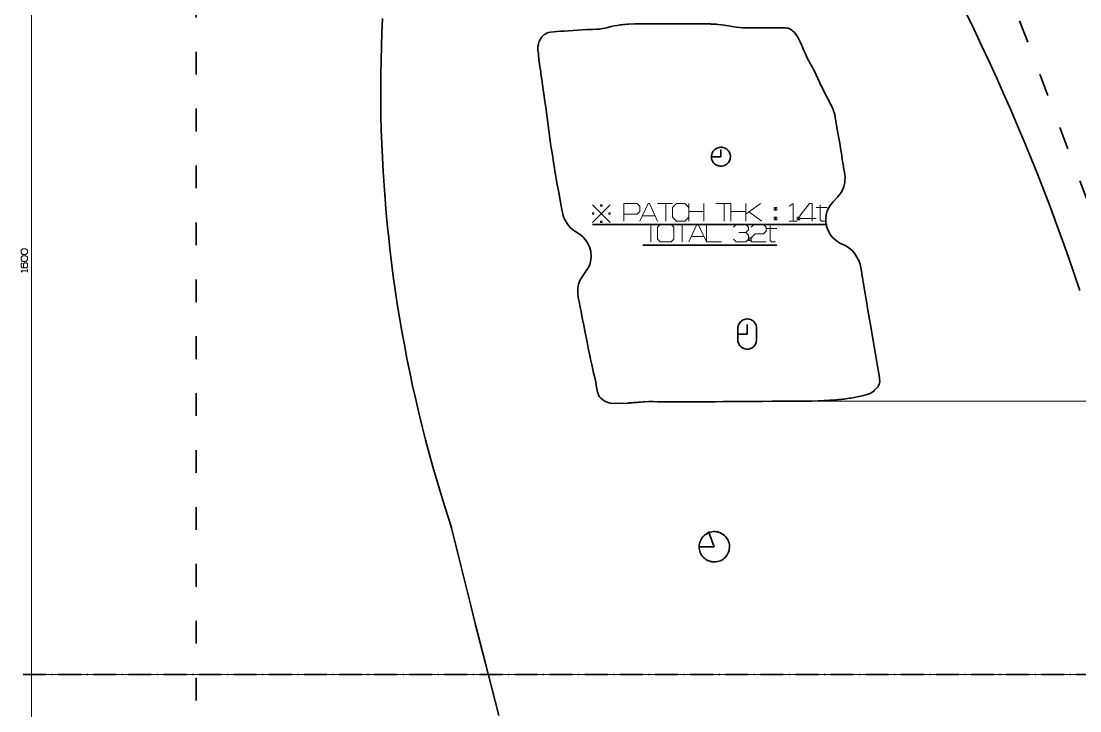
# Model space of a CAD drawing. Extents: x -1214 to 1704, y -782 to 1264.
# Drawn here: x -148 to 410, y 171 to 534 of the extents above; entities that cross this region are included whole.
import ezdxf

# ---------------------------------------------------------------- set-up
doc = ezdxf.new("R2010")
doc.units = 0
doc.linetypes.add('DASHDOT', pattern=[18.5, 12, -3, 0.5, -3])
doc.linetypes.add('DASHSPACE', pattern=[30, 12, -18])

msp = doc.modelspace()

# ---------------------------------------------------------------- linework, layer by layer
at = {"color": 5, "lineweight": 13}
msp.add_line((-142.04, -391.78), (-142.04, 1208.22), dxfattribs=at)
at = {"color": 5, "linetype": 'DASHSPACE', "lineweight": 35}
for p, q in [((-55.33, 1208.22), (-55.33, -391.78)), ((124.67, 1208.22), (514.67, 173.22))]:
    msp.add_line(p, q, dxfattribs=at)
at = {"color": 4, "lineweight": 35}
for p, q in [((42.87, 535.75), (42.53, 528.42)), ((350.46, 538.2), (354.53, 529.86)), ((42.53, 528.42), (42.27, 521.09)), ((354.53, 529.86), (358.52, 521.48)), ((42.27, 521.09), (42.08, 513.75)), ((358.52, 521.48), (362.45, 513.07)), ((42.08, 513.75), (41.96, 506.42)), ((362.45, 513.07), (366.31, 504.63)), ((41.96, 506.42), (41.91, 499.08)), ((366.31, 504.63), (370.1, 496.16)), ((41.91, 499.08), (41.94, 491.74)), ((41.94, 491.74), (42.05, 484.41)), ((370.1, 496.16), (373.83, 487.66)), ((373.83, 487.66), (377.49, 479.13)), ((42.05, 484.41), (42.22, 477.07)), ((42.22, 477.07), (42.47, 469.74)), ((377.49, 479.13), (381.07, 470.57)), ((42.47, 469.74), (42.79, 462.41)), ((381.07, 470.57), (384.59, 461.98)), ((216.16, 462.86), (216.2, 463.5)), ((216.2, 463.5), (216.32, 464.12)), ((216.32, 464.12), (216.52, 464.72)), ((216.52, 464.72), (216.8, 465.3)), ((216.8, 465.3), (217.14, 465.83)), ((217.14, 465.83), (217.55, 466.32)), ((217.55, 466.32), (218.01, 466.75)), ((218.01, 466.75), (218.53, 467.11)), ((218.53, 467.11), (219.09, 467.41)), ((219.09, 467.41), (219.68, 467.64)), ((219.68, 467.64), (220.3, 467.79)), ((220.3, 467.79), (220.93, 467.86)), ((220.93, 467.86), (221.56, 467.85)), ((221.16, 466.76), (221.16, 462.86)), ((221.56, 467.85), (222.19, 467.76)), ((222.19, 467.76), (222.8, 467.59)), ((222.8, 467.59), (223.39, 467.34)), ((223.39, 467.34), (223.94, 467.02)), ((223.94, 467.02), (224.44, 466.64)), ((224.44, 466.64), (224.89, 466.19)), ((224.89, 466.19), (225.29, 465.69)), ((225.29, 465.69), (225.61, 465.15)), ((225.61, 465.15), (225.86, 464.57)), ((225.86, 464.57), (226.04, 463.96)), ((226.04, 463.96), (226.14, 463.33)), ((226.14, 463.33), (226.16, 462.7)), ((42.79, 462.41), (43.19, 455.09)), ((217.16, 462.86), (216.16, 462.86)), ((216.17, 462.56), (216.16, 462.86)), ((216.16, 462.86), (217.16, 462.86)), ((216.25, 461.93), (216.17, 462.56)), ((216.41, 461.32), (216.25, 461.93)), ((216.64, 460.73), (216.41, 461.32)), ((216.95, 460.17), (216.64, 460.73)), ((217.32, 459.66), (216.95, 460.17)), ((221.16, 462.86), (217.16, 462.86)), ((217.76, 459.2), (217.32, 459.66)), ((218.25, 458.8), (217.76, 459.2)), ((218.79, 458.46), (218.25, 458.8)), ((219.37, 458.2), (218.79, 458.46)), ((219.97, 458.01), (219.37, 458.2)), ((220.6, 457.9), (219.97, 458.01)), ((221.23, 457.86), (220.6, 457.9)), ((221.86, 457.91), (221.23, 457.86)), ((222.49, 458.04), (221.86, 457.91)), ((223.09, 458.25), (222.49, 458.04)), ((223.65, 458.53), (223.09, 458.25)), ((224.18, 458.88), (223.65, 458.53)), ((224.66, 459.29), (224.18, 458.88)), ((225.09, 459.77), (224.66, 459.29)), ((225.45, 460.29), (225.09, 459.77)), ((225.74, 460.85), (225.45, 460.29)), ((225.96, 461.45), (225.74, 460.85)), ((226.1, 462.07), (225.96, 461.45)), ((226.16, 462.7), (226.1, 462.07)), ((384.59, 461.98), (388.05, 453.36)), ((43.19, 455.09), (43.66, 447.76)), ((388.05, 453.36), (391.43, 444.72)), ((43.66, 447.76), (44.2, 440.45)), ((391.43, 444.72), (394.74, 436.05)), ((44.2, 440.45), (44.81, 433.14)), ((394.74, 436.05), (397.98, 427.35)), ((44.81, 433.14), (45.5, 425.83)), ((45.5, 425.83), (45.92, 421.78)), ((397.98, 427.35), (401.16, 418.63)), ((45.92, 421.78), (46.72, 414.49)), ((401.16, 418.63), (404.26, 409.88)), ((46.72, 414.49), (47.59, 407.2)), ((47.59, 407.2), (48.54, 399.93)), ((404.26, 409.88), (407.3, 401.11)), ((48.54, 399.93), (49.56, 392.66)), ((407.3, 401.11), (410.26, 392.31)), ((49.56, 392.66), (50.65, 385.41)), ((50.65, 385.41), (51.82, 378.16)), ((51.82, 378.16), (53.06, 370.93)), ((230.22, 373.64), (230.42, 374.24)), ((230.42, 374.24), (230.69, 374.8)), ((230.69, 374.8), (231.03, 375.33)), ((231.03, 375.33), (231.43, 375.81)), ((231.43, 375.81), (231.89, 376.24)), ((231.89, 376.24), (232.4, 376.6)), ((232.4, 376.6), (232.96, 376.9)), ((232.96, 376.9), (233.55, 377.12)), ((233.55, 377.12), (234.16, 377.27)), ((234.16, 377.27), (234.78, 377.34)), ((234.78, 377.34), (235.01, 377.35)), ((235.01, 377.35), (235.64, 377.31)), ((235.01, 374.4), (235.01, 369.4)), ((235.64, 377.31), (236.26, 377.19)), ((236.26, 377.19), (236.85, 376.99)), ((236.85, 376.99), (237.42, 376.72)), ((237.42, 376.72), (237.95, 376.38)), ((237.95, 376.38), (238.43, 375.98)), ((238.43, 375.98), (238.86, 375.51)), ((238.86, 375.51), (239.22, 375)), ((239.22, 375), (239.52, 374.45)), ((239.52, 374.45), (239.74, 373.86)), ((239.74, 373.86), (239.89, 373.25)), ((53.06, 370.93), (54.37, 363.71)), ((230.06, 372.4), (230.1, 373.02)), ((230.06, 369.4), (230.06, 372.4)), ((231.06, 369.4), (230.06, 369.4)), ((230.06, 366.4), (230.06, 369.4)), ((230.06, 369.4), (231.06, 369.4)), ((230.1, 373.02), (230.22, 373.64)), ((235.01, 369.4), (231.06, 369.4)), ((239.89, 373.25), (239.96, 372.63)), ((239.96, 372.63), (239.96, 372.4)), ((239.96, 372.4), (239.96, 366.4)), ((54.37, 363.71), (55.75, 356.51)), ((230.07, 366.16), (230.06, 366.4)), ((230.14, 365.54), (230.07, 366.16)), ((230.28, 364.93), (230.14, 365.54)), ((230.51, 364.34), (230.28, 364.93)), ((230.8, 363.79), (230.51, 364.34)), ((231.17, 363.28), (230.8, 363.79)), ((231.59, 362.81), (231.17, 363.28)), ((232.08, 362.41), (231.59, 362.81)), ((238.59, 362.98), (238.13, 362.55)), ((239, 363.46), (238.59, 362.98)), ((239.34, 363.99), (239, 363.46)), ((239.61, 364.55), (239.34, 363.99)), ((239.8, 365.15), (239.61, 364.55)), ((239.92, 365.77), (239.8, 365.15)), ((239.96, 366.4), (239.92, 365.77)), ((232.6, 362.07), (232.08, 362.41)), ((233.17, 361.8), (232.6, 362.07)), ((233.77, 361.6), (233.17, 361.8)), ((234.39, 361.48), (233.77, 361.6)), ((235.01, 361.45), (234.39, 361.48)), ((235.24, 361.45), (235.01, 361.45)), ((235.87, 361.52), (235.24, 361.45)), ((236.48, 361.67), (235.87, 361.52)), ((237.07, 361.89), (236.48, 361.67)), ((237.62, 362.19), (237.07, 361.89)), ((238.13, 362.55), (237.62, 362.19)), ((55.75, 356.51), (57.2, 349.32)), ((57.2, 349.32), (58.73, 342.14)), ((58.73, 342.14), (60.32, 334.98)), ((60.32, 334.98), (61.99, 327.84)), ((61.99, 327.84), (63.73, 320.71)), ((63.73, 320.71), (65.54, 313.6)), ((65.54, 313.6), (67.43, 306.51)), ((67.43, 306.51), (69.38, 299.44)), ((69.38, 299.44), (71.4, 292.39)), ((71.4, 292.39), (73.5, 285.35)), ((73.5, 285.35), (75.66, 278.34)), ((75.66, 278.34), (77.9, 271.36)), ((77.9, 271.36), (79.23, 267.32)), ((79.23, 267.32), (84.26, 246.79)), ((211.07, 261.8), (211.56, 262.44)), ((211.56, 262.44), (212.1, 263.02)), ((212.1, 263.02), (212.7, 263.55)), ((212.7, 263.55), (213.35, 264.01)), ((213.35, 264.01), (214.05, 264.41)), ((214.05, 264.41), (214.78, 264.74)), ((214.68, 265.28), (217.68, 257.28)), ((214.78, 264.74), (215.54, 264.99)), ((215.54, 264.99), (216.32, 265.17)), ((216.32, 265.17), (217.11, 265.26)), ((217.11, 265.26), (217.91, 265.28)), ((217.91, 265.28), (218.71, 265.22)), ((218.71, 265.22), (219.49, 265.07)), ((219.49, 265.07), (220.26, 264.85)), ((220.26, 264.85), (221.01, 264.56)), ((221.01, 264.56), (221.71, 264.19)), ((221.71, 264.19), (222.38, 263.75)), ((222.38, 263.75), (223.01, 263.25)), ((223.01, 263.25), (223.58, 262.69)), ((223.58, 262.69), (224.09, 262.07)), ((209.68, 257.28), (209.72, 258.08)), ((210.68, 257.28), (209.68, 257.28)), ((209.7, 256.62), (209.68, 257.28)), ((209.68, 257.28), (210.68, 257.28)), ((209.81, 255.82), (209.7, 256.62)), ((209.72, 258.08), (209.84, 258.87)), ((209.84, 258.87), (210.03, 259.65)), ((210.03, 259.65), (210.31, 260.4)), ((210.31, 260.4), (210.66, 261.12)), ((210.66, 261.12), (211.07, 261.8)), ((217.68, 257.28), (210.68, 257.28)), ((224.09, 262.07), (224.53, 261.41)), ((224.53, 261.41), (224.91, 260.7)), ((224.91, 260.7), (225.21, 259.96)), ((225.21, 259.96), (225.44, 259.2)), ((225.44, 259.2), (225.6, 258.41)), ((225.66, 256.82), (225.58, 256.02)), ((225.6, 258.41), (225.67, 257.61)), ((225.67, 257.61), (225.66, 256.82)), ((209.99, 255.05), (209.81, 255.82)), ((210.26, 254.29), (209.99, 255.05)), ((210.59, 253.57), (210.26, 254.29)), ((211, 252.88), (210.59, 253.57)), ((211.47, 252.23), (211, 252.88)), ((212.01, 251.64), (211.47, 252.23)), ((212.6, 251.1), (212.01, 251.64)), ((213.24, 250.62), (212.6, 251.1)), ((222.91, 251.23), (222.27, 250.74)), ((223.48, 251.78), (222.91, 251.23)), ((224, 252.39), (223.48, 251.78)), ((224.46, 253.04), (224, 252.39)), ((224.85, 253.74), (224.46, 253.04)), ((225.17, 254.48), (224.85, 253.74)), ((225.41, 255.24), (225.17, 254.48)), ((225.58, 256.02), (225.41, 255.24)), ((84.26, 246.79), (89.36, 226.28)), ((213.93, 250.21), (213.24, 250.62)), ((214.65, 249.88), (213.93, 250.21)), ((215.41, 249.61), (214.65, 249.88)), ((216.18, 249.42), (215.41, 249.61)), ((216.98, 249.31), (216.18, 249.42)), ((217.78, 249.28), (216.98, 249.31)), ((218.57, 249.33), (217.78, 249.28)), ((219.36, 249.46), (218.57, 249.33)), ((220.13, 249.67), (219.36, 249.46)), ((220.88, 249.95), (220.13, 249.67)), ((221.6, 250.31), (220.88, 249.95)), ((222.27, 250.74), (221.6, 250.31)), ((89.36, 226.28), (91.73, 216.87)), ((91.73, 216.87), (96.91, 196.38)), ((96.91, 196.38), (102.17, 175.91)), ((102.17, 175.91), (104.11, 168.4))]:
    msp.add_line(p, q, dxfattribs=at)
at = {"color": 7, "lineweight": 35}
for p, q in [((138.47, 529.12), (150.66, 529.93)), ((150.66, 529.93), (153.51, 529.99)), ((153.51, 529.99), (155.54, 530.08)), ((168.98, 532.44), (169.87, 532.54)), ((169.87, 532.54), (170.78, 532.64)), ((170.78, 532.64), (171.68, 532.69)), ((171.68, 532.69), (172.59, 532.74)), ((172.59, 532.74), (175.59, 532.83)), ((175.59, 532.83), (178.61, 532.86)), ((178.61, 532.86), (182.57, 532.88)), ((182.57, 532.88), (184.47, 532.89)), ((184.47, 532.89), (187.32, 532.9)), ((187.32, 532.9), (190.85, 532.9)), ((190.85, 532.9), (196.25, 532.9)), ((196.25, 532.9), (202.6, 532.89)), ((202.6, 532.89), (208.51, 532.88)), ((208.51, 532.88), (210.51, 532.87)), ((210.51, 532.87), (213.29, 532.85)), ((213.29, 532.85), (215.73, 532.83)), ((215.73, 532.83), (216.09, 532.82)), ((216.09, 532.82), (217.03, 532.77)), ((217.03, 532.77), (217.97, 532.71)), ((217.97, 532.71), (218.89, 532.66)), ((218.89, 532.66), (219.49, 532.62)), ((231.16, 530.92), (232.55, 530.8)), ((232.55, 530.8), (235.15, 530.77)), ((235.15, 530.77), (235.2, 530.77)), ((237.79, 530.74), (237.91, 530.74)), ((237.91, 530.74), (239.59, 530.77)), ((239.59, 530.77), (240.49, 530.79)), ((240.49, 530.79), (241.25, 530.8)), ((252.4, 530.82), (252.96, 530.82)), ((254.35, 530.84), (255.19, 530.76)), ((255.19, 530.76), (256.02, 530.65)), ((128.05, 527.24), (128.16, 527.32)), ((128.16, 527.32), (129.18, 527.9)), ((129.18, 527.9), (129.21, 527.91)), ((129.21, 527.91), (130.36, 528.33)), ((130.36, 528.33), (131.54, 528.59)), ((136.72, 529.03), (137.44, 529.07)), ((137.44, 529.07), (138.47, 529.12)), ((261.6, 525.9), (261.83, 525.49)), ((261.83, 525.49), (262.05, 525.1)), ((262.05, 525.1), (262.97, 523.48)), ((124.96, 517.21), (124.75, 518.8)), ((262.97, 523.48), (263.75, 521.56)), ((263.75, 521.56), (264.02, 520.87)), ((264.02, 520.87), (264.07, 520.76)), ((264.07, 520.76), (264.69, 519.14)), ((264.69, 519.14), (265.47, 517.49)), ((125.07, 516.42), (124.96, 517.21)), ((125.29, 514.47), (125.07, 516.42)), ((125.64, 511.57), (125.29, 514.47)), ((265.47, 517.49), (265.49, 517.45)), ((265.49, 517.45), (266.99, 514.2)), ((266.99, 514.2), (267.46, 513.35)), ((126.19, 507.59), (125.64, 511.57)), ((270.21, 508.26), (273.28, 501.74)), ((126.33, 506.6), (126.19, 507.59)), ((126.75, 503.63), (126.33, 506.6)), ((127.16, 500.76), (126.75, 503.63)), ((127.71, 496.95), (127.16, 500.76)), ((127.98, 495.03), (127.71, 496.95)), ((273.28, 501.74), (273.31, 501.68)), ((273.31, 501.68), (273.7, 500.84)), ((273.7, 500.84), (273.75, 500.75)), ((273.75, 500.75), (274.18, 499.82)), ((128.26, 493.01), (127.98, 495.03)), ((128.82, 488.98), (128.26, 493.01)), ((277.21, 493.94), (277.63, 493.13)), ((277.63, 493.13), (278.42, 491.6)), ((278.42, 491.6), (278.44, 491.57)), ((129.36, 484.89), (128.82, 488.98)), ((280.83, 486.17), (281.26, 484.23)), ((129.9, 480.78), (129.36, 484.89)), ((130.45, 476.61), (129.9, 480.78)), ((281.26, 484.23), (281.41, 483.56)), ((281.41, 483.56), (281.56, 482.63)), ((281.56, 482.63), (281.71, 481.7)), ((281.71, 481.7), (282.09, 479.34)), ((131.02, 472.41), (130.45, 476.61)), ((282.09, 479.34), (282.38, 477.38)), ((282.38, 477.38), (282.68, 475.42)), ((282.68, 475.42), (283.21, 472.71)), ((131.6, 468.53), (131.02, 472.41)), ((283.21, 472.71), (283.76, 470.01)), ((283.76, 470.01), (284.35, 466.4)), ((131.74, 467.59), (131.6, 468.53)), ((132.33, 463.81), (131.74, 467.59)), ((132.93, 460.03), (132.33, 463.81)), ((284.35, 466.4), (284.65, 464.59)), ((284.65, 464.59), (284.8, 463.69)), ((284.8, 463.69), (284.92, 462.88)), ((134.24, 452.25), (132.93, 460.03)), ((284.92, 462.88), (285.29, 460.44)), ((285.29, 460.44), (285.42, 459.65)), ((285.42, 459.65), (285.68, 458.05)), ((285.68, 458.05), (285.82, 457.26)), ((134.42, 451.25), (134.24, 452.25)), ((285.82, 457.26), (285.98, 456.37)), ((285.98, 456.37), (286.15, 455.49)), ((286.15, 455.49), (286.32, 454.61)), ((286.32, 454.61), (286.42, 453.69)), ((286.42, 453.69), (286.57, 452.33)), ((286.62, 451.86), (286.46, 450.18)), ((286.57, 452.33), (286.62, 451.86)), ((134.94, 448.27), (134.42, 451.25)), ((135.4, 445.73), (134.94, 448.27)), ((285.95, 447.21), (285.18, 445.17)), ((286.38, 449.33), (285.95, 447.21)), ((286.46, 450.18), (286.38, 449.33)), ((135.72, 444), (135.4, 445.73)), ((137.19, 436.01), (135.72, 444)), ((282.64, 441.47), (280.83, 439.68)), ((284.05, 443.3), (282.64, 441.47)), ((284.43, 443.93), (284.05, 443.3)), ((285.18, 445.17), (284.43, 443.93)), ((137.37, 435), (137.19, 436.01)), ((277.6, 435.28), (277.03, 433.74)), ((278.07, 436.09), (277.6, 435.28)), ((279.03, 437.71), (278.07, 436.09)), ((280.24, 439.02), (279.03, 437.71)), ((280.83, 439.68), (280.24, 439.02)), ((137.72, 433.39), (137.37, 435)), ((137.9, 432.58), (137.72, 433.39)), ((138.09, 431.78), (137.9, 432.58)), ((138.94, 429.6), (138.09, 431.78)), ((140.42, 427.22), (138.94, 429.6)), ((276.64, 432.16), (276.43, 429.94)), ((276.43, 429.94), (276.5, 428.05)), ((277.03, 433.74), (276.64, 432.16)), ((141.07, 426.4), (140.42, 427.22)), ((141.74, 425.59), (141.07, 426.4)), ((142.96, 424.56), (141.74, 425.59)), ((143.57, 424.04), (142.96, 424.56)), ((145, 423.09), (143.57, 424.04)), ((153.51, 427.22), (277.08, 427.22)), ((276.5, 428.05), (276.86, 426.1)), ((276.86, 426.1), (277.47, 424.42)), ((277.47, 424.42), (277.78, 423.79)), ((145.65, 422.68), (145, 423.09)), ((146.3, 422.27), (145.65, 422.68)), ((146.95, 421.87), (146.3, 422.27)), ((148.48, 420.65), (146.95, 421.87)), ((149.67, 419.3), (148.48, 420.65)), ((150.94, 417.51), (149.67, 419.3)), ((277.78, 423.79), (278.39, 422.51)), ((278.39, 422.51), (278.8, 421.85)), ((278.8, 421.85), (279.21, 421.21)), ((279.21, 421.21), (280.2, 420.05)), ((280.2, 420.05), (281.93, 418.69)), ((281.93, 418.69), (283.87, 417.29)), ((151.28, 416.81), (150.94, 417.51)), ((151.98, 415.41), (151.28, 416.81)), ((152.64, 412.95), (151.98, 415.41)), ((152.76, 410.48), (152.64, 412.95)), ((179.94, 416.22), (250.65, 416.22)), ((283.87, 417.29), (286.21, 416.19)), ((286.21, 416.19), (287.8, 415.33)), ((287.8, 415.33), (289.17, 414.36)), ((289.17, 414.36), (290.45, 413.26)), ((290.45, 413.26), (291.54, 412)), ((152.04, 406.08), (152.69, 408.57)), ((152.69, 408.57), (152.76, 410.48)), ((291.54, 412), (292.92, 409.55)), ((292.92, 409.55), (293.94, 407.81)), ((293.94, 407.81), (294.2, 407.17)), ((148.66, 400.66), (149.87, 402.19)), ((149.87, 402.19), (150.74, 403.42)), ((150.74, 403.42), (151.49, 404.77)), ((151.49, 404.77), (152.04, 406.08)), ((294.2, 407.17), (294.45, 406.17)), ((294.45, 406.17), (294.7, 405.16)), ((294.7, 405.16), (295.15, 402.64)), ((295.15, 402.64), (295.62, 399.91)), ((146.19, 395.63), (146.88, 397.57)), ((146.88, 397.57), (147.63, 399.09)), ((147.63, 399.09), (148.66, 400.66)), ((295.62, 399.91), (295.78, 399.01)), ((295.78, 399.01), (295.96, 397.97)), ((295.96, 397.97), (296.52, 394.84)), ((145.73, 391.5), (145.82, 393.56)), ((146, 388.74), (145.73, 391.5)), ((145.82, 393.56), (146.19, 395.63)), ((296.52, 394.84), (296.87, 392.79)), ((296.87, 392.79), (297.22, 390.74)), ((297.22, 390.74), (297.75, 387.67)), ((146.46, 386.53), (146, 388.74)), ((146.84, 384.49), (146.46, 386.53)), ((297.75, 387.67), (297.99, 385.85)), ((297.99, 385.85), (298.25, 384.03)), ((147.49, 381.1), (146.84, 384.49)), ((148.25, 377.15), (147.49, 381.1)), ((298.25, 384.03), (299.43, 377.07)), ((148.84, 374.1), (148.25, 377.15)), ((149.43, 371.11), (148.84, 374.1)), ((299.43, 377.07), (299.92, 374.23)), ((299.92, 374.23), (301.34, 365.98)), ((150.64, 365.06), (149.43, 371.11)), ((151.28, 361.97), (150.64, 365.06)), ((301.34, 365.98), (301.84, 362.92)), ((301.84, 362.92), (302.35, 359.86)), ((152.09, 358.05), (151.28, 361.97)), ((152.49, 356.19), (152.09, 358.05)), ((302.35, 359.86), (302.53, 358.85)), ((302.53, 358.85), (303.47, 353.6)), ((153.09, 353.4), (152.49, 356.19)), ((153.89, 349.83), (153.09, 353.4)), ((303.47, 353.6), (303.64, 352.56)), ((303.64, 352.56), (303.81, 351.53)), ((303.81, 351.53), (304.16, 349.47)), ((154.08, 348.98), (153.89, 349.83)), ((154.48, 347.27), (154.08, 348.98)), ((155.23, 344.04), (154.48, 347.27)), ((304.16, 349.47), (304.73, 346.49)), ((304.73, 346.49), (304.77, 345.76)), ((155.38, 342.76), (155.23, 344.04)), ((155.55, 341.36), (155.38, 342.76)), ((156.17, 338.72), (155.55, 341.36)), ((303.84, 341.59), (302.08, 339.75)), ((304.22, 342.21), (303.84, 341.59)), ((304.52, 342.89), (304.22, 342.21)), ((304.84, 344.31), (304.52, 342.89)), ((304.77, 345.76), (304.84, 344.31)), ((156.45, 337.99), (156.17, 338.72)), ((156.73, 337.27), (156.45, 337.99)), ((157.24, 336.36), (156.73, 337.27)), ((157.88, 335.54), (157.24, 336.36)), ((158.89, 334.74), (157.88, 335.54)), ((160.02, 334.07), (158.89, 334.74)), ((281.74, 334.76), (269.26, 334.09)), ((282.47, 334.79), (281.74, 334.76)), ((283.13, 334.84), (282.47, 334.79)), ((284.47, 334.95), (283.13, 334.84)), ((285.14, 335.01), (284.47, 334.95)), ((286.04, 335.11), (285.14, 335.01)), ((286.96, 335.23), (286.04, 335.11)), ((287.89, 335.37), (286.96, 335.23)), ((288.8, 335.53), (287.89, 335.37)), ((289.63, 335.68), (288.8, 335.53)), ((290.46, 335.84), (289.63, 335.68)), ((293.77, 336.48), (290.46, 335.84)), ((295.64, 336.86), (293.77, 336.48)), ((297.72, 337.4), (295.64, 336.86)), ((299.73, 338.13), (297.72, 337.4)), ((300.89, 338.75), (299.73, 338.13)), ((301.24, 339), (300.89, 338.75)), ((301.66, 339.37), (301.24, 339)), ((302.08, 339.75), (301.66, 339.37)), ((161.67, 333.28), (160.02, 334.07)), ((162.27, 333.13), (161.67, 333.28)), ((162.87, 332.98), (162.27, 333.13)), ((164.1, 332.86), (162.87, 332.98)), ((172.2, 333.06), (164.1, 332.86)), ((172.56, 333.09), (172.2, 333.06)), ((174.39, 333.18), (172.56, 333.09)), ((175.31, 333.25), (174.39, 333.18)), ((177, 333.37), (175.31, 333.25)), ((177.86, 333.44), (177, 333.37)), ((178.71, 333.51), (177.86, 333.44)), ((180.2, 333.61), (178.71, 333.51)), ((180.97, 333.68), (180.2, 333.61)), ((183.21, 333.78), (180.97, 333.68)), ((184.73, 333.77), (183.21, 333.78)), ((185.51, 333.77), (184.73, 333.77)), ((187.8, 333.74), (185.51, 333.77)), ((188.83, 333.73), (187.8, 333.74)), ((189.86, 333.73), (188.83, 333.73)), ((195.05, 333.72), (189.86, 333.73)), ((198.16, 333.72), (195.05, 333.72)), ((205.4, 333.72), (198.16, 333.72)), ((210.7, 333.73), (205.4, 333.72)), ((214.95, 333.74), (210.7, 333.73)), ((218.12, 333.75), (214.95, 333.74)), ((222.36, 333.77), (218.12, 333.75)), ((224.48, 333.77), (222.36, 333.77)), ((227.67, 333.79), (224.48, 333.77)), ((229.69, 333.8), (227.67, 333.79)), ((234.77, 333.85), (229.69, 333.8)), ((239.85, 333.9), (234.77, 333.85)), ((242.91, 333.94), (239.85, 333.9)), ((248.1, 333.98), (242.91, 333.94)), ((260.58, 334.03), (248.1, 333.98)), ((263.67, 334.09), (260.58, 334.03)), ((269.26, 334.09), (263.67, 334.09))]:
    msp.add_line(p, q, dxfattribs=at)
at = {"color": 7, "lineweight": 13}
for p, q in [((262.58, 334.03), (510.94, 334.03)), ((-144.49, 189.98), (510.94, 189.98))]:
    msp.add_line(p, q, dxfattribs=at)
at = {"color": 7, "linetype": 'DASHDOT', "lineweight": 35}
msp.add_line((-146.49, 189.98), (583.51, 189.98), dxfattribs=at)
at = {"color": 7, "lineweight": 35}
for points in [[(155.54, 530.08), (157.09, 530.18), (157.86, 530.26), (159.01, 530.43), (160.16, 530.66), (161.62, 531), (163.35, 531.43), (164.95, 531.79), (166.55, 532.1), (167.98, 532.32), (168.98, 532.44)], [(219.49, 532.62), (221.44, 532.43), (222.74, 532.25), (225.33, 531.8), (227.92, 531.35), (229.21, 531.15), (231.16, 530.92)], [(242.96, 530.82), (249.25, 530.85), (252.4, 530.82)], [(256.02, 530.65), (256.45, 530.57), (256.88, 530.45), (257.34, 530.26), (257.79, 530.04), (258.58, 529.53), (259.1, 529.1), (259.87, 528.33), (260.57, 527.48), (261.19, 526.59), (261.6, 525.9)], [(124.75, 518.8), (124.68, 519.91), (124.76, 521.03), (124.95, 522.14), (125.27, 523.22), (125.71, 524.27), (126.27, 525.27), (126.79, 525.99), (127.39, 526.65), (128.05, 527.24)], [(131.54, 528.59), (134.78, 528.87), (136.72, 529.03)], [(274.18, 499.82), (276.6, 495.13), (277.21, 493.94)]]:
    msp.add_lwpolyline(points, dxfattribs=at)
at = {"color": 7, "lineweight": 13}
for points in [[(153.51, 437.51), (162.79, 428.22)], [(162.79, 437.51), (153.51, 428.22)], [(169.94, 428.94), (169.94, 438.22), (177.08, 438.22), (178.51, 436.79), (178.51, 433.94), (177.08, 432.51), (169.94, 432.51)], [(178.51, 428.94), (182.79, 438.22), (183.51, 438.22), (187.79, 428.94)], [(187.79, 438.22), (195.65, 438.22)], [(192.08, 438.22), (192.08, 428.94)], [(204.22, 436.08), (202.08, 438.22), (197.79, 438.22), (195.65, 436.08), (195.65, 431.08), (197.79, 428.94), (202.08, 428.94), (204.22, 431.08)], [(204.22, 438.22), (204.22, 428.94)], [(212.08, 438.22), (212.08, 428.94)], [(218.51, 438.22), (226.37, 438.22)], [(222.79, 438.22), (222.79, 428.94)], [(226.37, 438.22), (226.37, 428.94)], [(234.22, 438.22), (234.22, 428.94)], [(234.22, 438.22), (234.22, 428.94)], [(242.08, 438.22), (234.22, 432.51)], [(249.94, 436.08), (249.94, 434.65)], [(257.08, 436.79), (259.22, 438.22)], [(259.22, 438.22), (259.22, 428.94)], [(269.22, 428.94), (269.22, 438.22), (267.79, 438.22), (262.79, 431.79), (262.79, 430.36), (271.37, 430.36)], [(271.37, 436.08), (277.08, 436.08)], [(273.51, 437.51), (273.51, 429.65), (274.22, 428.94), (276.37, 428.94)], [(179.94, 431.79), (186.37, 431.79)], [(204.22, 433.94), (212.08, 433.94)], [(226.37, 433.94), (234.22, 433.94)], [(235.65, 433.94), (242.79, 428.94)], [(249.94, 431.08), (249.94, 429.65)], [(262.08, 431.08), (262.08, 429.65)], [(179.94, 427.22), (187.79, 427.22)], [(184.22, 427.22), (184.22, 417.94)], [(196.37, 427.22), (204.22, 427.22)], [(200.65, 427.22), (200.65, 417.94)], [(204.22, 417.94), (208.51, 427.22), (209.22, 427.22), (213.51, 417.94)], [(213.51, 427.22), (213.51, 417.94), (221.37, 417.94)], [(227.79, 425.79), (229.22, 427.22), (234.22, 427.22), (235.65, 425.79), (235.65, 424.36), (234.22, 422.94), (230.65, 422.94), (234.22, 422.94), (235.65, 421.51), (235.65, 419.36), (234.22, 417.94), (229.22, 417.94), (227.79, 419.36)], [(237.08, 425.79), (238.51, 427.22), (243.51, 427.22), (244.94, 425.79), (244.94, 423.65), (243.51, 422.22), (239.22, 422.22), (237.08, 420.08), (237.08, 417.94), (244.94, 417.94)], [(244.94, 425.08), (250.65, 425.08)], [(247.08, 426.51), (247.08, 418.65), (247.79, 417.94), (249.94, 417.94)], [(257.08, 428.94), (261.37, 428.94)], [(205.65, 420.79), (212.08, 420.79)], [(236.37, 420.08), (236.37, 418.65)]]:
    msp.add_lwpolyline(points, dxfattribs=at)
for points in [[(157.79, 437.51), (158.51, 437.51), (158.51, 436.79), (157.79, 436.79)], [(249.22, 436.08), (250.65, 436.08), (250.65, 434.65), (249.22, 434.65)], [(153.51, 433.22), (154.22, 433.22), (154.22, 432.51), (153.51, 432.51)], [(162.08, 433.22), (162.79, 433.22), (162.79, 432.51), (162.08, 432.51)], [(249.22, 431.08), (250.65, 431.08), (250.65, 429.65), (249.22, 429.65)], [(261.37, 431.08), (262.79, 431.08), (262.79, 429.65), (261.37, 429.65)], [(157.79, 428.94), (158.51, 428.94), (158.51, 428.22), (157.79, 428.22)], [(189.22, 427.22), (194.94, 427.22), (196.37, 425.79), (196.37, 419.36), (194.94, 417.94), (189.22, 417.94), (187.79, 419.36), (187.79, 425.79)], [(235.65, 420.08), (237.08, 420.08), (237.08, 418.65), (235.65, 418.65)]]:
    msp.add_lwpolyline(points, close=True, dxfattribs=at)
at = {"color": 5, "lineweight": 13}
for points in [[(-147.54, 412.15), (-147.54, 413.65), (-146.79, 414.4), (-145.04, 414.4), (-144.29, 413.65), (-144.29, 412.15), (-145.04, 411.4), (-146.79, 411.4)], [(-147.54, 408.45), (-147.54, 409.95), (-146.79, 410.7), (-145.04, 410.7), (-144.29, 409.95), (-144.29, 408.45), (-145.04, 407.7), (-146.79, 407.7)]]:
    msp.add_lwpolyline(points, close=True, dxfattribs=at)
for points in [[(-147.04, 407), (-147.54, 406.5), (-147.54, 404.75), (-147.04, 404.25), (-144.79, 404.25), (-144.29, 404.75), (-144.29, 406.5), (-144.79, 407), (-145.79, 407), (-146.29, 406.5), (-146.29, 404.75), (-145.79, 404.25)], [(-147.54, 402.8), (-144.29, 402.8)], [(-147.04, 402.05), (-147.54, 402.8)], [(-144.29, 402.05), (-144.29, 403.55)]]:
    msp.add_lwpolyline(points, dxfattribs=at)
at = {"color": 7, "lineweight": 35}
for centre, radius, start, end in [((229.26, 14.72), 516.08, 89.0525, 89.3399), ((244.34, 317.71), 213.11, 90.3707, 90.8301), ((256.82, 347.52), 183.34, 90.774, 91.2073), ((2036.22, 1463.97), 2008.03, 208.2557, 208.42069), ((449.78, 576.92), 191.42, 206.4806, 207.2457), ((-251.81, 276.57), 572.4, 21.4794, 21.8152)]:
    msp.add_arc(centre, radius, start, end, dxfattribs=at)

doc.saveas('drawing.dxf')
